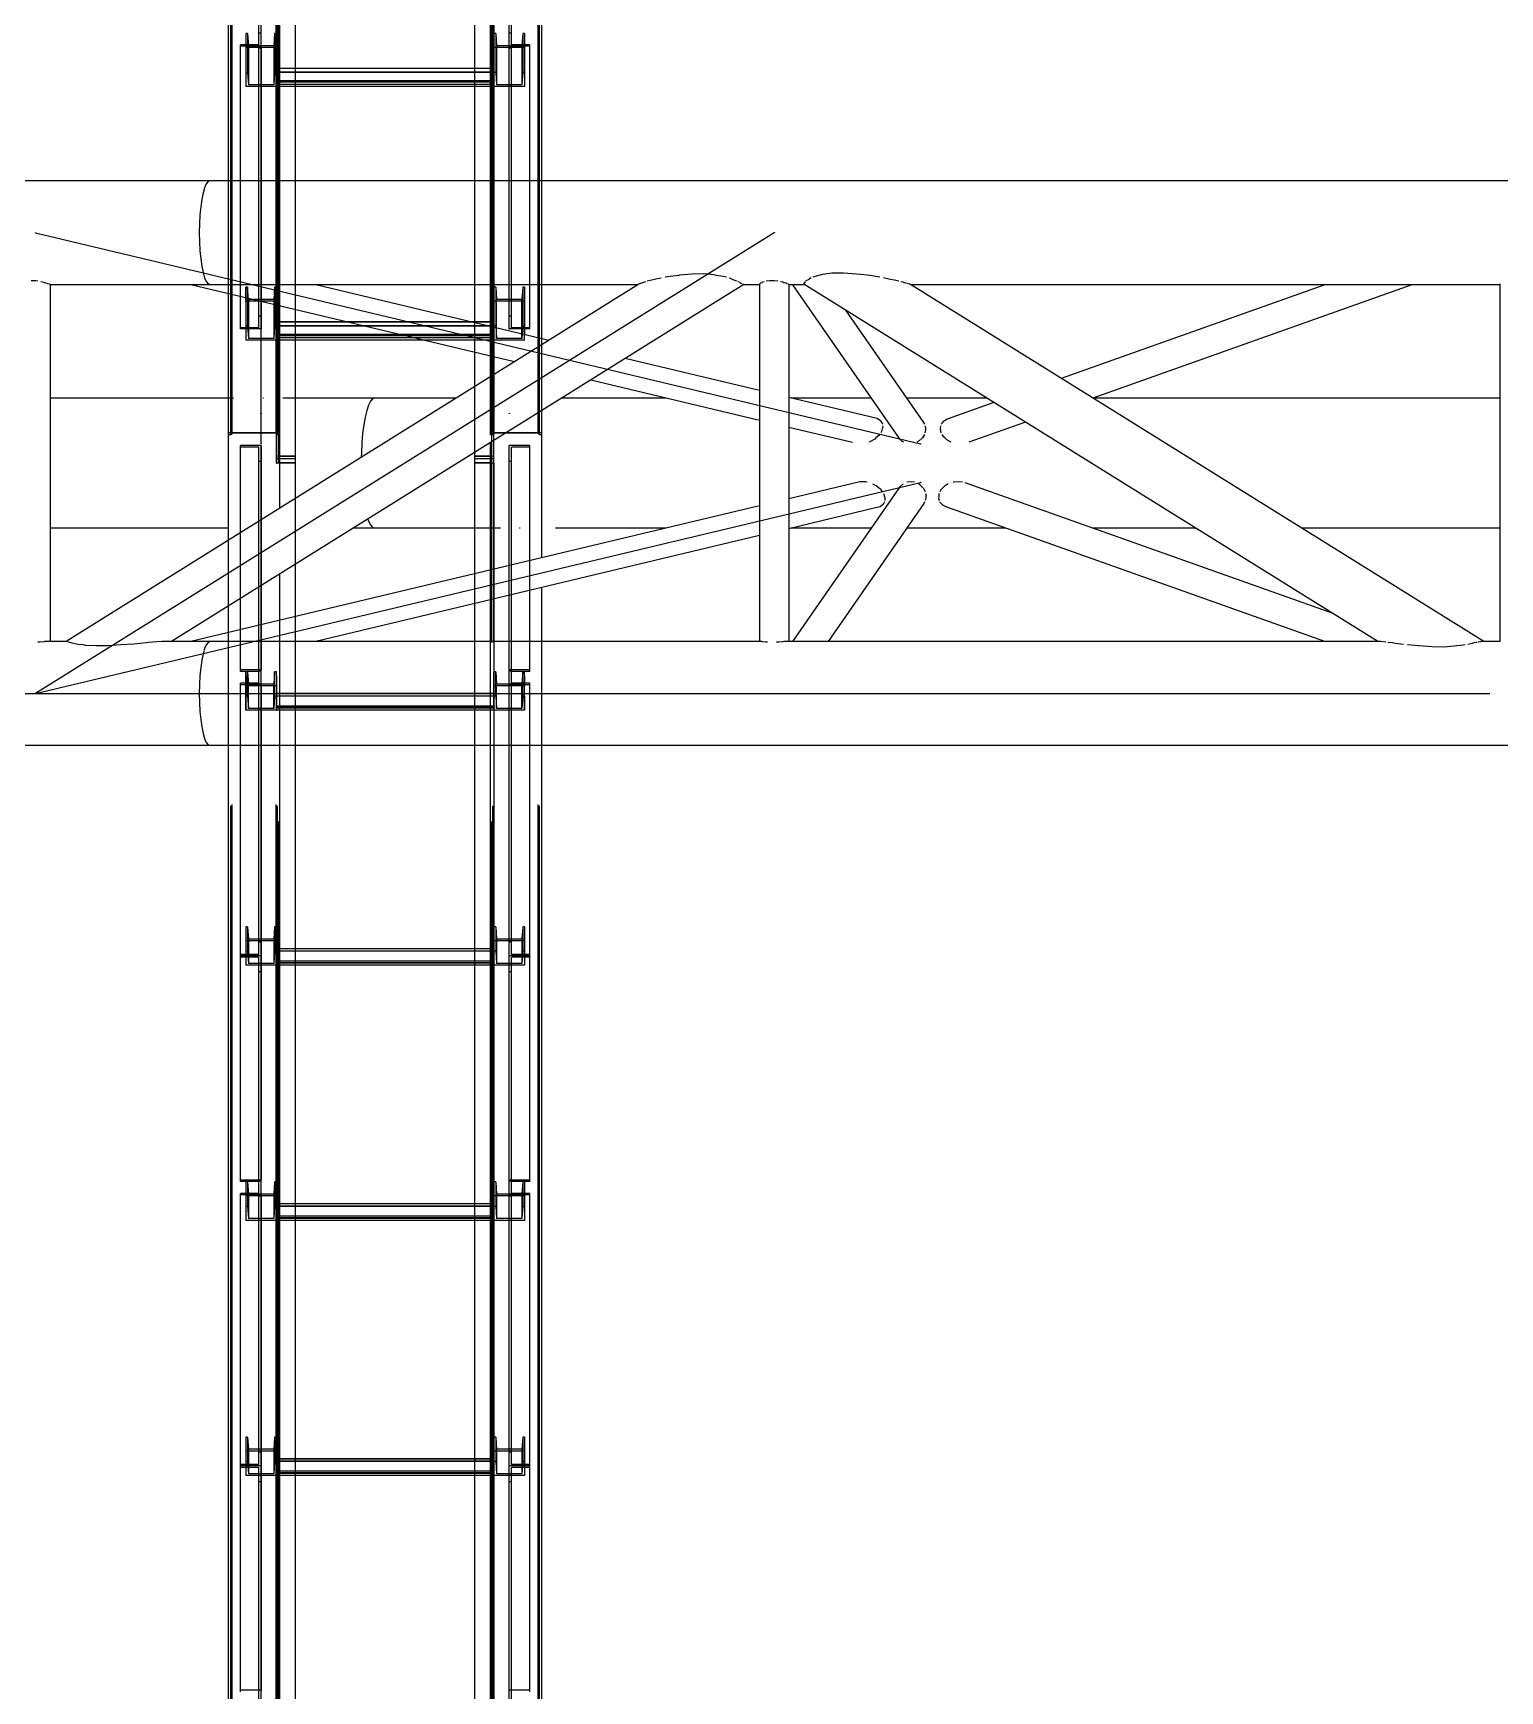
# Model space of a CAD drawing. Header units: millimetres. Extents: x 150209.93 to 150215.05, y 136675.65 to 136679.93.
# Drawn here: x 150210.7161 to 150210.8307, y 136678.683 to 136678.8125 of the extents above; entities that cross this region are included whole.
import ezdxf

# ---------------------------------------------------------------- set-up
doc = ezdxf.new("R2010")
doc.units = ezdxf.units.MM
doc.header["$LTSCALE"] = 0.25
for name, pattern in [('CENTER', [50.8, 31.75, -6.35, 6.35, -6.35]), ('XKITLINE00', [0]), ('XKITLINE02', [4, 2, -2]), ('XKITLINE03', [6, 3, -1, 1, -1])]:
    doc.linetypes.add(name, pattern=pattern)

# ---------------------------------------------------------------- blocks, each defined once
blk = doc.blocks.new('çatıı')
at = {"color": 1, "linetype": 'XKITLINE03'}
for p, q in [((9028.63, 15747.93), (9028.63, 17391.46)), ((9034.61, 15740.27), (9034.61, 17380.27)), ((9119.61, 17380.27), (9119.61, 15740.27)), ((9028.63, 15903.17), (9028.63, 15792.68)), ((9125.61, 15792.68), (9125.61, 15903.17)), ((9034.63, 15902.6), (9034.63, 15887.4)), ((9119.61, 15887.4), (9119.61, 15902.6)), ((9119.61, 15889.03), (9034.63, 15889.03)), ((9034.63, 15803.52), (9034.63, 15788.33)), ((9119.61, 15788.33), (9119.61, 15803.52)), ((9119.61, 15789.96), (9034.63, 15789.96)), ((9028.63, 14102.86), (9028.63, 15759.74)), ((9125.61, 14102.86), (9125.61, 15759.74)), ((9028.63, 15747.15), (9028.63, 15659.53)), ((9125.61, 15659.53), (9125.61, 15747.15)), ((9034.61, 14100.27), (9034.61, 15740.27)), ((9119.61, 15740.27), (9119.61, 14100.27)), ((9028.63, 15653.74), (9028.63, 15547.88)), ((9034.63, 15653.3), (9034.63, 15643.75)), ((9119.61, 15643.75), (9119.61, 15653.3)), ((9125.61, 15547.88), (9125.61, 15653.74)), ((9119.61, 15644.78), (9034.63, 15644.78)), ((9034.63, 15553.67), (9034.63, 15544.12)), ((9119.61, 15544.12), (9119.61, 15553.67)), ((9028.63, 15547.88), (9028.63, 15460.26)), ((9125.61, 15460.26), (9125.61, 15547.88)), ((9119.61, 15545.14), (9034.63, 15545.14)), ((9028.63, 15454.47), (9028.63, 15348.61)), ((9034.63, 15454.03), (9034.63, 15444.48)), ((9119.61, 15444.48), (9119.61, 15454.03)), ((9125.61, 15348.61), (9125.61, 15454.47)), ((9119.61, 15445.51), (9034.63, 15445.51)), ((9034.63, 15354.4), (9034.63, 15344.85)), ((9119.61, 15344.85), (9119.61, 15354.4)), ((9028.63, 15348.61), (9028.63, 15260.98)), ((9119.61, 15345.87), (9034.63, 15345.87)), ((9125.61, 15260.98), (9125.61, 15348.61))]:
    blk.add_line(p, q, dxfattribs=at)
at = {"color": 116, "linetype": 'XKITLINE02', "true_color": 0x136734}
for p, q in [((9034.61, 15740.27), (9034.61, 17382.99)), ((9035.46, 15740.46), (9035.46, 17382.8)), ((9042.11, 15800.21), (9042.11, 17382.99)), ((9112.11, 15744.43), (9112.11, 17382.99)), ((9118.76, 15740.46), (9118.76, 17382.8)), ((9119.61, 15740.27), (9119.61, 17382.99)), ((9016.78, 15751.29), (9016.78, 17377.53)), ((9017.31, 15752.02), (9017.31, 17377.98)), ((9034.55, 15752.02), (9034.54, 17377.98)), ((9035.08, 15751.29), (9035.08, 17377.53)), ((9119.16, 15751.29), (9119.16, 17377.53)), ((9119.69, 15752.02), (9119.69, 17377.98)), ((9136.93, 15752.02), (9136.92, 17377.98)), ((9137.46, 15751.29), (9137.46, 17377.53)), ((9042.11, 15742.87), (9042.11, 17366.5)), ((9035.93, 15801.69), (9035.93, 17362.64)), ((9138.31, 15760.78), (9138.31, 17344.02)), ((9112.11, 15742.87), (9112.11, 17337.68)), ((9118.76, 17328.83), (9118.76, 15740.46)), ((9119.61, 17329.04), (9119.61, 15740.27)), ((9027.83, 15902.41), (9027.83, 15990.18)), ((9028.63, 15902.41), (9028.63, 15990.83)), ((9125.61, 15902.41), (9125.61, 15990.83)), ((9126.41, 15902.41), (9126.41, 15990.18)), ((9027.83, 15903.67), (9020.63, 15903.67)), ((9020.63, 15850.27), (9020.63, 15903.67)), ((9028.63, 15903.17), (9020.63, 15903.17)), ((9023.31, 15908.05), (9022.63, 15908.05)), ((9022.63, 15908.05), (9022.63, 15902.6)), ((9022.63, 15908.05), (9022.63, 15892.85)), ((9023.31, 15908.05), (9023.69, 15903.29)), ((9023.31, 15908.05), (9023.31, 15892.85)), ((9033.57, 15903.29), (9023.69, 15903.29)), ((9023.69, 15903.29), (9023.69, 15888.1)), ((9028.63, 15908.17), (9027.83, 15908.17)), ((9027.83, 15850.27), (9027.83, 15908.17)), ((9028.63, 15850.57), (9028.63, 15908.17)), ((9033.95, 15908.05), (9033.57, 15903.29)), ((9033.57, 15903.29), (9033.57, 15888.1)), ((9034.63, 15908.05), (9033.95, 15908.05)), ((9033.95, 15908.05), (9033.95, 15892.85)), ((9034.63, 15908.05), (9034.63, 15902.6)), ((9034.63, 15908.05), (9034.63, 15892.85)), ((9119.61, 15908.05), (9119.61, 15892.85)), ((9119.61, 15908.05), (9119.61, 15902.6)), ((9120.29, 15908.05), (9119.61, 15908.05)), ((9120.29, 15908.05), (9120.29, 15892.85)), ((9120.29, 15908.05), (9120.67, 15903.29)), ((9120.67, 15903.29), (9120.67, 15888.1)), ((9130.55, 15903.29), (9120.67, 15903.29)), ((9125.61, 15792.68), (9125.61, 15908.17)), ((9126.41, 15908.17), (9125.61, 15908.17)), ((9133.61, 15903.17), (9125.61, 15903.17)), ((9126.41, 15793.18), (9126.41, 15908.17)), ((9133.61, 15903.67), (9126.41, 15903.67)), ((9130.93, 15908.05), (9130.55, 15903.29)), ((9130.55, 15903.29), (9130.55, 15888.1)), ((9130.93, 15908.05), (9130.93, 15892.85)), ((9131.61, 15908.05), (9130.93, 15908.05)), ((9131.61, 15908.05), (9131.61, 15892.85)), ((9131.61, 15908.05), (9131.61, 15902.6)), ((9133.61, 15792.68), (9133.61, 15903.67)), ((9034.63, 15902.6), (9022.63, 15902.6)), ((9022.63, 15902.6), (9022.63, 15887.4)), ((9028.63, 15902.41), (9027.83, 15902.41)), ((9034.63, 15902.6), (9034.63, 15887.4)), ((9119.61, 15902.6), (9119.61, 15887.4)), ((9131.61, 15902.6), (9119.61, 15902.6)), ((9126.41, 15902.41), (9125.61, 15902.41)), ((9131.61, 15902.6), (9131.61, 15887.4)), ((9023.31, 15892.85), (9022.63, 15892.85)), ((9022.63, 15892.85), (9022.63, 15887.4)), ((9023.31, 15892.85), (9023.69, 15888.1)), ((9033.95, 15892.85), (9033.57, 15888.1)), ((9034.63, 15892.85), (9033.95, 15892.85)), ((9034.63, 15887.4), (9034.63, 15894.48)), ((9042.11, 15894.48), (9034.63, 15894.48)), ((9119.61, 15894.39), (9034.63, 15894.39)), ((9119.61, 15892.95), (9034.63, 15892.95)), ((9034.63, 15892.85), (9034.63, 15887.4)), ((9119.61, 15892.85), (9034.63, 15892.85)), ((9119.61, 15894.48), (9112.11, 15894.48)), ((9119.61, 15887.4), (9119.61, 15894.48)), ((9119.61, 15892.85), (9119.61, 15887.4)), ((9120.29, 15892.85), (9119.61, 15892.85)), ((9120.29, 15892.85), (9120.67, 15888.1)), ((9130.93, 15892.85), (9130.55, 15888.1)), ((9131.61, 15892.85), (9130.93, 15892.85)), ((9131.61, 15892.85), (9131.61, 15887.4)), ((9034.63, 15887.4), (9022.63, 15887.4)), ((9033.57, 15888.1), (9023.69, 15888.1)), ((9119.61, 15889.58), (9034.63, 15889.58)), ((9042.11, 15889.03), (9034.63, 15889.03)), ((9119.61, 15888.24), (9034.63, 15888.24)), ((9042.11, 15887.4), (9034.63, 15887.4)), ((9119.61, 15889.03), (9112.11, 15889.03)), ((9119.61, 15887.4), (9112.11, 15887.4)), ((9131.61, 15887.4), (9119.61, 15887.4)), ((9130.55, 15888.1), (9120.67, 15888.1)), ((9015.93, 15806.46), (9015.93, 15850.57)), ((9020.63, 15792.68), (9020.63, 15850.57)), ((9027.83, 15793.18), (9027.83, 15850.57)), ((9028.63, 15792.68), (9028.63, 15850.57)), ((9035.93, 15801.69), (9035.93, 15850.57)), ((9042.11, 15800.21), (9042.11, 15850.57)), ((9112.11, 15809.97), (9112.11, 15850.57)), ((9118.31, 15809.97), (9118.31, 15850.57)), ((9138.31, 15809.97), (9138.31, 15850.57)), ((9023.31, 15808.97), (9022.63, 15808.97)), ((9022.63, 15803.52), (9022.63, 15808.97)), ((9022.63, 15808.97), (9022.63, 15793.78)), ((9023.69, 15804.21), (9023.31, 15808.97)), ((9023.31, 15808.97), (9023.31, 15793.78)), ((9033.95, 15808.97), (9033.57, 15804.21)), ((9034.63, 15808.97), (9033.95, 15808.97)), ((9033.95, 15808.97), (9033.95, 15793.78)), ((9034.63, 15802.73), (9034.63, 15808.97)), ((9034.63, 15808.97), (9034.63, 15793.78)), ((9119.61, 15808.97), (9119.61, 15793.78)), ((9119.61, 15808.97), (9119.61, 15803.52)), ((9120.29, 15808.97), (9119.61, 15808.97)), ((9120.29, 15808.97), (9120.29, 15793.78)), ((9120.29, 15808.97), (9120.67, 15804.21)), ((9130.93, 15808.97), (9130.55, 15804.21)), ((9130.93, 15808.97), (9130.93, 15793.78)), ((9131.61, 15808.97), (9130.93, 15808.97)), ((9131.61, 15808.97), (9131.61, 15793.78)), ((9131.61, 15808.97), (9131.61, 15803.52)), ((9034.63, 15803.52), (9022.63, 15803.52)), ((9022.63, 15803.52), (9022.63, 15788.33)), ((9033.57, 15804.21), (9023.69, 15804.21)), ((9023.69, 15804.21), (9023.69, 15789.02)), ((9033.57, 15804.21), (9033.57, 15789.02)), ((9034.63, 15802.73), (9034.63, 15788.33)), ((9119.61, 15788.33), (9119.61, 15803.52)), ((9131.61, 15803.52), (9119.61, 15803.52)), ((9120.67, 15789.02), (9120.67, 15804.21)), ((9130.55, 15804.21), (9120.67, 15804.21)), ((9130.55, 15789.02), (9130.55, 15804.21)), ((9131.61, 15803.52), (9131.61, 15790.51)), ((9027.83, 15793.18), (9020.63, 15793.18)), ((9028.63, 15792.68), (9020.63, 15792.68)), ((9023.31, 15793.78), (9022.63, 15793.78)), ((9022.63, 15793.78), (9022.63, 15788.33)), ((9023.31, 15793.78), (9023.69, 15789.02)), ((9028.63, 15797.68), (9027.83, 15797.68)), ((9033.95, 15793.78), (9033.57, 15789.02)), ((9034.63, 15793.78), (9033.95, 15793.78)), ((9034.63, 15788.33), (9034.63, 15795.41)), ((9042.11, 15795.41), (9034.63, 15795.41)), ((9119.61, 15795.31), (9034.63, 15795.31)), ((9119.61, 15793.87), (9034.63, 15793.87)), ((9034.63, 15793.78), (9034.63, 15788.33)), ((9119.61, 15793.78), (9034.63, 15793.78)), ((9111.08, 15795.41), (9062.26, 15795.41)), ((9119.61, 15795.41), (9112.11, 15795.41)), ((9112.11, 15783.51), (9112.11, 15795.16)), ((9118.31, 15782.03), (9118.31, 15793.68)), ((9119.61, 15788.33), (9119.61, 15795.41)), ((9119.61, 15793.78), (9119.61, 15788.33)), ((9120.29, 15793.78), (9119.61, 15793.78)), ((9120.29, 15793.78), (9120.67, 15789.02)), ((9126.41, 15797.68), (9125.61, 15797.68)), ((9133.61, 15792.68), (9125.61, 15792.68)), ((9133.61, 15793.18), (9126.41, 15793.18)), ((9130.93, 15793.78), (9130.55, 15789.02)), ((9131.61, 15793.78), (9130.93, 15793.78)), ((9131.61, 15788.33), (9131.61, 15793.78)), ((9034.63, 15788.33), (9022.63, 15788.33)), ((9033.57, 15789.02), (9023.69, 15789.02)), ((9119.61, 15790.51), (9034.63, 15790.51)), ((9042.11, 15789.96), (9034.63, 15789.96)), ((9119.61, 15789.17), (9034.63, 15789.17)), ((9042.11, 15788.33), (9034.63, 15788.33)), ((9119.61, 15789.96), (9085.1, 15789.96)), ((9119.61, 15788.33), (9091.92, 15788.33)), ((9131.61, 15788.33), (9119.61, 15788.33)), ((9130.55, 15789.02), (9120.67, 15789.02)), ((9138.31, 15760.78), (9138.31, 15788.91)), ((9118.31, 15751.29), (9118.31, 15774.03)), ((9112.11, 15744.43), (9112.11, 15770.16)), ((9015.93, 15751.29), (9015.93, 15752.12)), ((9016.78, 15751.29), (9015.93, 15751.29)), ((9016.78, 15751.29), (9015.93, 15751.29)), ((9017.31, 15752.02), (9016.78, 15751.29)), ((9017.31, 15752.02), (9016.78, 15751.29)), ((9016.78, 14106.58), (9016.78, 15751.29)), ((9034.55, 15752.02), (9017.31, 15752.02)), ((9017.31, 14107.01), (9017.31, 15752.02)), ((9034.54, 15752.02), (9017.31, 15752.02)), ((9034.55, 14107.01), (9034.54, 15752.02)), ((9034.54, 15752.02), (9035.08, 15751.29)), ((9034.55, 15752.02), (9035.08, 15751.29)), ((9035.93, 15751.29), (9035.08, 15751.29)), ((9035.08, 14106.58), (9035.08, 15751.29)), ((9035.93, 15751.29), (9035.08, 15751.29)), ((9035.93, 15751.29), (9035.93, 15752.12)), ((9124.42, 15752.12), (9118.31, 15752.12)), ((9118.31, 14106.58), (9118.31, 15752.12)), ((9124.42, 15752.12), (9118.31, 15752.12)), ((9119.16, 15751.29), (9118.31, 15751.29)), ((9119.16, 15751.29), (9118.31, 15751.29)), ((9119.69, 15752.02), (9119.16, 15751.29)), ((9119.69, 15752.02), (9119.16, 15751.29)), ((9119.16, 14106.58), (9119.16, 15751.29)), ((9136.93, 15752.02), (9119.69, 15752.02)), ((9119.69, 14107.01), (9119.69, 15752.02)), ((9136.92, 15752.02), (9119.69, 15752.02)), ((9136.93, 14107.01), (9136.92, 15752.02)), ((9136.92, 15752.02), (9137.46, 15751.29)), ((9136.93, 15752.02), (9137.46, 15751.29)), ((9138.31, 15751.29), (9137.46, 15751.29)), ((9137.46, 14106.58), (9137.46, 15751.29)), ((9138.31, 15751.29), (9137.46, 15751.29)), ((9138.31, 15751.29), (9138.31, 15752.12)), ((9020.63, 15689.11), (9020.63, 15747.15)), ((9028.63, 15747.15), (9020.63, 15747.15)), ((9027.83, 15746.53), (9020.63, 15746.53)), ((9027.83, 15693.6), (9027.83, 15746.53)), ((9028.63, 15740.88), (9027.83, 15740.88)), ((9028.63, 15653.26), (9028.63, 15747.15)), ((9035.93, 15742.99), (9034.61, 15742.99)), ((9034.61, 14100.27), (9034.61, 15741.98)), ((9035.93, 15741.98), (9034.61, 15741.98)), ((9035.93, 15742.81), (9035.46, 15742.8)), ((9042.11, 15741.91), (9035.46, 15741.86)), ((9035.46, 14100.39), (9035.46, 15741.86)), ((9042.11, 15740.27), (9042.11, 15741.98)), ((9042.11, 14101.91), (9042.11, 15741.91)), ((9112.11, 15742.87), (9112.11, 15742.99)), ((9112.11, 15740.27), (9112.11, 15741.98)), ((9112.11, 15741.98), (9112.11, 15741.91)), ((9118.76, 15741.86), (9112.11, 15741.91)), ((9119.61, 15742.99), (9118.31, 15742.99)), ((9118.76, 15742.8), (9118.31, 15742.81)), ((9119.61, 15741.98), (9118.31, 15741.98)), ((9118.76, 15670.27), (9118.76, 15741.86)), ((9119.61, 15670.27), (9119.61, 15741.98)), ((9125.61, 15653.26), (9125.61, 15747.15)), ((9133.61, 15747.15), (9125.61, 15747.15)), ((9126.41, 15740.88), (9125.61, 15740.88)), ((9126.41, 15653.26), (9126.41, 15746.53)), ((9133.61, 15746.53), (9126.41, 15746.53)), ((9133.61, 15658.9), (9133.61, 15747.15)), ((9042.11, 15740.27), (9034.61, 15740.27)), ((9042.11, 15740.27), (9034.61, 15740.27)), ((9042.11, 15740.39), (9035.46, 15740.46)), ((9042.11, 15740.35), (9035.46, 15740.39)), ((9118.76, 15740.46), (9112.11, 15740.39)), ((9118.76, 15740.39), (9112.11, 15740.35)), ((9112.11, 15740.35), (9112.11, 15740.27)), ((9119.61, 15740.27), (9112.11, 15740.27)), ((9119.61, 15740.27), (9112.11, 15740.27)), ((9035.93, 14162.09), (9035.93, 15722.64)), ((9042.11, 15700.77), (9042.11, 15726.5)), ((9015.93, 15684.44), (9015.93, 15710.17)), ((9138.31, 14120.78), (9138.31, 15703.28)), ((9112.11, 14101.98), (9112.11, 15697.03)), ((9112.11, 15685.4), (9112.11, 15697.03)), ((9118.31, 15686.88), (9118.31, 15698.51)), ((9020.63, 15658.9), (9020.63, 15689.11)), ((9027.83, 15653.26), (9027.83, 15693.6)), ((9028.63, 15694.1), (9028.63, 15659.53)), ((9035.93, 15629.97), (9035.93, 15678.85)), ((9042.11, 15629.97), (9042.11, 15680.33)), ((9015.93, 15629.97), (9015.93, 15674.08)), ((9112.11, 15629.97), (9112.11, 15670.57)), ((9118.31, 15629.97), (9118.31, 15670.57)), ((9118.76, 14100.39), (9118.76, 15670.57)), ((9119.61, 14100.27), (9119.61, 15670.57)), ((9138.31, 15629.97), (9138.31, 15670.57)), ((9028.63, 15659.53), (9020.63, 15659.53)), ((9027.83, 15658.9), (9020.63, 15658.9)), ((9023.31, 15658.78), (9022.63, 15658.78)), ((9022.63, 15653.3), (9022.63, 15658.78)), ((9022.63, 15657.22), (9022.63, 15649.23)), ((9023.31, 15658.78), (9023.69, 15654)), ((9023.31, 15649.23), (9023.31, 15658.78)), ((9028.63, 15659.05), (9027.83, 15659.05)), ((9027.83, 15548.41), (9027.83, 15659.05)), ((9028.63, 15547.88), (9028.63, 15659.05)), ((9033.95, 15658.78), (9033.57, 15654)), ((9034.63, 15658.78), (9033.95, 15658.78)), ((9033.95, 15649.23), (9033.95, 15658.78)), ((9034.63, 15653.3), (9034.63, 15658.78)), ((9034.63, 15657.22), (9034.63, 15649.23)), ((9119.61, 15649.23), (9119.61, 15658.78)), ((9120.29, 15658.78), (9119.61, 15658.78)), ((9119.61, 15657.22), (9119.61, 15653.3)), ((9120.29, 15649.23), (9120.29, 15658.78)), ((9120.29, 15658.78), (9120.67, 15654)), ((9133.61, 15659.53), (9125.61, 15659.53)), ((9125.61, 15547.88), (9125.61, 15659.05)), ((9126.41, 15659.05), (9125.61, 15659.05)), ((9126.41, 15548.41), (9126.41, 15659.05)), ((9133.61, 15658.9), (9126.41, 15658.9)), ((9130.93, 15658.78), (9130.55, 15654)), ((9130.93, 15649.23), (9130.93, 15658.78)), ((9131.61, 15658.78), (9130.93, 15658.78)), ((9131.61, 15649.23), (9131.61, 15658.78)), ((9131.61, 15657.22), (9131.61, 15653.3)), ((9027.83, 15654.27), (9020.63, 15654.27)), ((9020.63, 15547.88), (9020.63, 15654.27)), ((9028.63, 15653.74), (9020.63, 15653.74)), ((9034.63, 15653.3), (9022.63, 15653.3)), ((9022.63, 15643.75), (9022.63, 15653.3)), ((9033.57, 15654), (9023.69, 15654)), ((9023.69, 15644.45), (9023.69, 15654)), ((9028.63, 15653.26), (9027.83, 15653.26)), ((9028.63, 15650.27), (9028.63, 15547.88)), ((9033.57, 15644.45), (9033.57, 15654)), ((9034.63, 15643.75), (9034.63, 15653.3)), ((9034.63, 15643.75), (9034.63, 15650.26)), ((9119.61, 15650.26), (9034.63, 15650.26)), ((9119.61, 15650.2), (9034.63, 15650.2)), ((9119.61, 15643.75), (9119.61, 15653.3)), ((9131.61, 15653.3), (9119.61, 15653.3)), ((9119.61, 15643.75), (9119.61, 15650.26)), ((9120.67, 15644.45), (9120.67, 15654)), ((9130.55, 15654), (9120.67, 15654)), ((9133.61, 15653.74), (9125.61, 15653.74)), ((9126.41, 15653.26), (9125.61, 15653.26)), ((9133.61, 15654.27), (9126.41, 15654.27)), ((9130.55, 15644.45), (9130.55, 15654)), ((9131.61, 15643.75), (9131.61, 15653.3)), ((9133.61, 15547.88), (9133.61, 15654.27)), ((9023.31, 15649.23), (9022.63, 15649.23)), ((9022.63, 15649.23), (9022.63, 15643.75)), ((9034.63, 15643.75), (9022.63, 15643.75)), ((9023.31, 15649.23), (9023.69, 15644.45)), ((9033.57, 15644.45), (9023.69, 15644.45)), ((9033.95, 15649.23), (9033.57, 15644.45)), ((9034.63, 15649.23), (9033.95, 15649.23)), ((9119.61, 15649.29), (9034.63, 15649.29)), ((9034.63, 15649.23), (9034.63, 15643.75)), ((9119.61, 15649.23), (9034.63, 15649.23)), ((9119.61, 15645.38), (9034.63, 15645.38)), ((9119.61, 15644.78), (9034.63, 15644.78)), ((9119.61, 15644.54), (9034.63, 15644.54)), ((9119.61, 15643.75), (9034.63, 15643.75)), ((9119.61, 15649.23), (9119.61, 15643.75)), ((9120.29, 15649.23), (9119.61, 15649.23)), ((9131.61, 15643.75), (9119.61, 15643.75)), ((9120.29, 15649.23), (9120.67, 15644.45)), ((9130.55, 15644.45), (9120.67, 15644.45)), ((9130.93, 15649.23), (9130.55, 15644.45)), ((9131.61, 15649.23), (9130.93, 15649.23)), ((9131.61, 15649.23), (9131.61, 15643.75)), ((9023.31, 15559.15), (9022.63, 15559.15)), ((9022.63, 15559.15), (9022.63, 15553.67)), ((9022.63, 15559.15), (9022.63, 15549.6)), ((9034.63, 15553.67), (9022.63, 15553.67)), ((9022.63, 15553.67), (9022.63, 15544.12)), ((9023.31, 15559.15), (9023.69, 15554.36)), ((9023.31, 15559.15), (9023.31, 15549.6)), ((9033.57, 15554.36), (9023.69, 15554.36)), ((9023.69, 15554.36), (9023.69, 15544.82)), ((9028.63, 15553.2), (9027.83, 15553.2)), ((9033.95, 15559.15), (9033.57, 15554.36)), ((9033.57, 15554.36), (9033.57, 15544.82)), ((9034.63, 15559.15), (9033.95, 15559.15)), ((9033.95, 15559.15), (9033.95, 15549.6)), ((9034.63, 15559.15), (9034.63, 15553.67)), ((9034.63, 15559.15), (9034.63, 15549.6)), ((9034.63, 15553.67), (9034.63, 15544.12)), ((9119.61, 15559.15), (9119.61, 15549.6)), ((9119.61, 15559.15), (9119.61, 15553.67)), ((9120.29, 15559.15), (9119.61, 15559.15)), ((9119.61, 15553.67), (9119.61, 15544.12)), ((9131.61, 15553.67), (9119.61, 15553.67)), ((9120.29, 15559.15), (9120.29, 15549.6)), ((9120.29, 15559.15), (9120.67, 15554.36)), ((9120.67, 15554.36), (9120.67, 15544.82)), ((9130.55, 15554.36), (9120.67, 15554.36)), ((9126.41, 15553.2), (9125.61, 15553.2)), ((9130.93, 15559.15), (9130.55, 15554.36)), ((9130.55, 15554.36), (9130.55, 15544.82)), ((9130.93, 15559.15), (9130.93, 15549.6)), ((9131.61, 15559.15), (9130.93, 15559.15)), ((9131.61, 15559.15), (9131.61, 15549.6)), ((9131.61, 15559.15), (9131.61, 15553.67)), ((9131.61, 15553.67), (9131.61, 15544.12)), ((9027.83, 15548.41), (9020.63, 15548.41)), ((9020.63, 15459.63), (9020.63, 15547.88)), ((9028.63, 15547.88), (9020.63, 15547.88)), ((9028.63, 15547.88), (9020.63, 15547.88)), ((9027.83, 15547.25), (9020.63, 15547.25)), ((9023.31, 15549.6), (9022.63, 15549.6)), ((9022.63, 15549.6), (9022.63, 15544.12)), ((9023.31, 15549.6), (9023.69, 15544.82)), ((9027.83, 15453.99), (9027.83, 15547.25)), ((9028.63, 15453.99), (9028.63, 15547.88)), ((9033.95, 15549.6), (9033.57, 15544.82)), ((9034.63, 15549.6), (9033.95, 15549.6)), ((9034.63, 15544.12), (9034.63, 15550.62)), ((9042.11, 15550.62), (9034.63, 15550.62)), ((9119.61, 15550.56), (9034.63, 15550.56)), ((9119.61, 15549.66), (9034.63, 15549.66)), ((9034.63, 15549.6), (9034.63, 15544.12)), ((9119.61, 15549.6), (9034.63, 15549.6)), ((9119.61, 15550.62), (9112.11, 15550.62)), ((9119.61, 15544.12), (9119.61, 15550.62)), ((9119.61, 15549.6), (9119.61, 15544.12)), ((9120.29, 15549.6), (9119.61, 15549.6)), ((9120.29, 15549.6), (9120.67, 15544.82)), ((9125.61, 15453.99), (9125.61, 15547.88)), ((9133.61, 15547.88), (9125.61, 15547.88)), ((9133.61, 15547.88), (9125.61, 15547.88)), ((9133.61, 15548.41), (9126.41, 15548.41)), ((9126.41, 15453.99), (9126.41, 15547.25)), ((9133.61, 15547.25), (9126.41, 15547.25)), ((9130.93, 15549.6), (9130.55, 15544.82)), ((9131.61, 15549.6), (9130.93, 15549.6)), ((9131.61, 15549.6), (9131.61, 15544.12)), ((9133.61, 15459.63), (9133.61, 15547.88)), ((9034.63, 15544.12), (9022.63, 15544.12)), ((9033.57, 15544.82), (9023.69, 15544.82)), ((9028.63, 15541.61), (9027.83, 15541.61)), ((9119.61, 15545.75), (9034.63, 15545.75)), ((9042.11, 15545.14), (9034.63, 15545.14)), ((9119.61, 15544.91), (9034.63, 15544.91)), ((9042.11, 15544.12), (9034.63, 15544.12)), ((9119.61, 15545.14), (9112.11, 15545.14)), ((9119.61, 15544.12), (9112.11, 15544.12)), ((9131.61, 15544.12), (9119.61, 15544.12)), ((9130.55, 15544.82), (9120.67, 15544.82)), ((9126.41, 15541.61), (9125.61, 15541.61)), ((9028.63, 15460.26), (9020.63, 15460.26)), ((9027.83, 15459.63), (9020.63, 15459.63)), ((9023.31, 15459.51), (9022.63, 15459.51)), ((9022.63, 15459.51), (9022.63, 15454.03)), ((9022.63, 15459.51), (9022.63, 15449.96)), ((9023.31, 15459.51), (9023.69, 15454.73)), ((9023.31, 15459.51), (9023.31, 15449.96)), ((9028.63, 15459.78), (9027.83, 15459.78)), ((9027.83, 15349.14), (9027.83, 15459.78)), ((9028.63, 15348.61), (9028.63, 15459.78)), ((9033.95, 15459.51), (9033.57, 15454.73)), ((9034.63, 15459.51), (9033.95, 15459.51)), ((9033.95, 15459.51), (9033.95, 15449.96)), ((9034.63, 15459.51), (9034.63, 15454.03)), ((9034.63, 15459.51), (9034.63, 15449.96)), ((9119.61, 15459.51), (9119.61, 15449.96)), ((9119.61, 15459.51), (9119.61, 15454.03)), ((9120.29, 15459.51), (9119.61, 15459.51)), ((9120.29, 15459.51), (9120.29, 15449.96)), ((9120.29, 15459.51), (9120.67, 15454.73)), ((9133.61, 15460.26), (9125.61, 15460.26)), ((9125.61, 15348.61), (9125.61, 15459.78)), ((9126.41, 15459.78), (9125.61, 15459.78)), ((9126.41, 15349.14), (9126.41, 15459.78)), ((9133.61, 15459.63), (9126.41, 15459.63)), ((9130.93, 15459.51), (9130.55, 15454.73)), ((9130.93, 15459.51), (9130.93, 15449.96)), ((9131.61, 15459.51), (9130.93, 15459.51)), ((9131.61, 15459.51), (9131.61, 15449.96)), ((9131.61, 15459.51), (9131.61, 15454.03)), ((9027.83, 15455), (9020.63, 15455)), ((9020.63, 15348.61), (9020.63, 15455)), ((9028.63, 15454.47), (9020.63, 15454.47)), ((9034.63, 15454.03), (9022.63, 15454.03)), ((9022.63, 15454.03), (9022.63, 15444.48)), ((9023.31, 15449.96), (9022.63, 15449.96)), ((9022.63, 15449.96), (9022.63, 15444.48)), ((9023.31, 15449.96), (9023.69, 15445.18)), ((9033.57, 15454.73), (9023.69, 15454.73)), ((9023.69, 15454.73), (9023.69, 15445.18)), ((9028.63, 15453.99), (9027.83, 15453.99)), ((9033.57, 15454.73), (9033.57, 15445.18)), ((9033.95, 15449.96), (9033.57, 15445.18)), ((9034.63, 15449.96), (9033.95, 15449.96)), ((9034.63, 15454.03), (9034.63, 15444.48)), ((9034.63, 15444.48), (9034.63, 15450.99)), ((9042.11, 15450.99), (9034.63, 15450.99)), ((9119.61, 15450.93), (9034.63, 15450.93)), ((9119.61, 15450.02), (9034.63, 15450.02)), ((9034.63, 15449.96), (9034.63, 15444.48)), ((9119.61, 15449.96), (9034.63, 15449.96)), ((9119.61, 15450.99), (9112.11, 15450.99)), ((9119.61, 15454.03), (9119.61, 15444.48)), ((9131.61, 15454.03), (9119.61, 15454.03)), ((9119.61, 15444.48), (9119.61, 15450.99)), ((9119.61, 15449.96), (9119.61, 15444.48)), ((9120.29, 15449.96), (9119.61, 15449.96)), ((9120.29, 15449.96), (9120.67, 15445.18)), ((9120.67, 15454.73), (9120.67, 15445.18)), ((9130.55, 15454.73), (9120.67, 15454.73)), ((9133.61, 15454.47), (9125.61, 15454.47)), ((9126.41, 15453.99), (9125.61, 15453.99)), ((9133.61, 15455), (9126.41, 15455)), ((9130.55, 15454.73), (9130.55, 15445.18)), ((9130.93, 15449.96), (9130.55, 15445.18)), ((9131.61, 15449.96), (9130.93, 15449.96)), ((9131.61, 15454.03), (9131.61, 15444.48)), ((9131.61, 15449.96), (9131.61, 15444.48)), ((9133.61, 15348.61), (9133.61, 15455)), ((9034.63, 15444.48), (9022.63, 15444.48)), ((9033.57, 15445.18), (9023.69, 15445.18)), ((9119.61, 15446.11), (9034.63, 15446.11)), ((9042.11, 15445.51), (9034.63, 15445.51)), ((9119.61, 15445.27), (9034.63, 15445.27)), ((9042.11, 15444.48), (9034.63, 15444.48)), ((9119.61, 15445.51), (9112.11, 15445.51)), ((9119.61, 15444.48), (9112.11, 15444.48)), ((9131.61, 15444.48), (9119.61, 15444.48)), ((9130.55, 15445.18), (9120.67, 15445.18)), ((9023.31, 15359.88), (9022.63, 15359.88)), ((9022.63, 15359.88), (9022.63, 15354.4)), ((9022.63, 15359.88), (9022.63, 15350.33)), ((9023.31, 15359.88), (9023.69, 15355.09)), ((9023.31, 15359.88), (9023.31, 15350.33)), ((9033.95, 15359.88), (9033.57, 15355.09)), ((9034.63, 15359.88), (9033.95, 15359.88)), ((9033.95, 15359.88), (9033.95, 15350.33)), ((9034.63, 15359.88), (9034.63, 15354.4)), ((9034.63, 15359.88), (9034.63, 15350.33)), ((9119.61, 15359.88), (9119.61, 15350.33)), ((9119.61, 15359.88), (9119.61, 15354.4)), ((9120.29, 15359.88), (9119.61, 15359.88)), ((9120.29, 15359.88), (9120.29, 15350.33)), ((9120.29, 15359.88), (9120.67, 15355.09)), ((9130.93, 15359.88), (9130.55, 15355.09)), ((9130.93, 15359.88), (9130.93, 15350.33)), ((9131.61, 15359.88), (9130.93, 15359.88)), ((9131.61, 15359.88), (9131.61, 15350.33)), ((9131.61, 15359.88), (9131.61, 15354.4)), ((9034.63, 15354.4), (9022.63, 15354.4)), ((9022.63, 15354.4), (9022.63, 15344.85)), ((9033.57, 15355.09), (9023.69, 15355.09)), ((9023.69, 15355.09), (9023.69, 15345.54)), ((9028.63, 15353.92), (9027.83, 15353.92)), ((9033.57, 15355.09), (9033.57, 15345.54)), ((9034.63, 15354.4), (9034.63, 15344.85)), ((9119.61, 15354.4), (9119.61, 15344.85)), ((9131.61, 15354.4), (9119.61, 15354.4)), ((9120.67, 15355.09), (9120.67, 15345.54)), ((9130.55, 15355.09), (9120.67, 15355.09)), ((9126.41, 15353.92), (9125.61, 15353.92)), ((9130.55, 15355.09), (9130.55, 15345.54)), ((9131.61, 15354.4), (9131.61, 15344.85)), ((9027.83, 15349.14), (9020.63, 15349.14)), ((9028.63, 15348.61), (9020.63, 15348.61)), ((9020.63, 15260.36), (9020.63, 15348.61)), ((9028.63, 15348.61), (9020.63, 15348.61)), ((9027.83, 15347.98), (9020.63, 15347.98)), ((9023.31, 15350.33), (9022.63, 15350.33)), ((9022.63, 15350.33), (9022.63, 15344.85)), ((9023.31, 15350.33), (9023.69, 15345.54)), ((9027.83, 15254.71), (9027.83, 15347.98)), ((9028.63, 15254.71), (9028.63, 15348.61)), ((9033.95, 15350.33), (9033.57, 15345.54)), ((9034.63, 15350.33), (9033.95, 15350.33)), ((9034.63, 15344.85), (9034.63, 15351.35)), ((9042.11, 15351.35), (9034.63, 15351.35)), ((9119.61, 15351.29), (9034.63, 15351.29)), ((9119.61, 15350.38), (9034.63, 15350.38)), ((9034.63, 15350.33), (9034.63, 15344.85)), ((9119.61, 15350.33), (9034.63, 15350.33)), ((9119.61, 15346.48), (9034.63, 15346.48)), ((9042.11, 15345.87), (9034.63, 15345.87)), ((9119.61, 15351.35), (9112.11, 15351.35)), ((9119.61, 15345.87), (9112.11, 15345.87)), ((9119.61, 15344.85), (9119.61, 15351.35)), ((9119.61, 15350.33), (9119.61, 15344.85)), ((9120.29, 15350.33), (9119.61, 15350.33)), ((9120.29, 15350.33), (9120.67, 15345.54)), ((9133.61, 15348.61), (9125.61, 15348.61)), ((9125.61, 15254.71), (9125.61, 15348.61)), ((9133.61, 15348.61), (9125.61, 15348.61)), ((9133.61, 15349.14), (9126.41, 15349.14)), ((9126.41, 15254.71), (9126.41, 15347.98)), ((9133.61, 15347.98), (9126.41, 15347.98)), ((9130.93, 15350.33), (9130.55, 15345.54)), ((9131.61, 15350.33), (9130.93, 15350.33)), ((9131.61, 15350.33), (9131.61, 15344.85)), ((9133.61, 15260.36), (9133.61, 15348.61)), ((9034.63, 15344.85), (9022.63, 15344.85)), ((9033.57, 15345.54), (9023.69, 15345.54)), ((9028.63, 15342.34), (9027.83, 15342.34)), ((9119.61, 15345.63), (9034.63, 15345.63)), ((9042.11, 15344.85), (9034.63, 15344.85)), ((9119.61, 15344.85), (9112.11, 15344.85)), ((9131.61, 15344.85), (9119.61, 15344.85)), ((9130.55, 15345.54), (9120.67, 15345.54)), ((9126.41, 15342.34), (9125.61, 15342.34)), ((9028.63, 15260.98), (9020.63, 15260.98)), ((9133.61, 15260.98), (9125.61, 15260.98))]:
    blk.add_line(p, q, dxfattribs=at)
at = {"color": 7, "linetype": 'XKITLINE00'}
for p, q in [((9138.31, 15850.57), (9138.31, 16465.53)), ((9118.31, 15850.57), (9118.31, 16448.64)), ((9112.11, 15850.57), (9112.11, 16443.41)), ((9042.11, 15850.57), (9042.11, 16384.32)), ((9035.93, 15850.57), (9035.93, 16379.1)), ((9015.93, 15850.57), (9015.93, 16362.21)), ((9112.11, 15894.48), (9042.11, 15894.48)), ((9112.11, 15889.03), (9042.11, 15889.03)), ((9112.11, 15887.4), (9042.11, 15887.4)), ((9015.93, 15752.12), (9015.93, 15806.46)), ((9112.11, 15795.16), (9112.11, 15809.97)), ((9118.31, 15793.68), (9118.31, 15809.97)), ((9138.31, 15788.91), (9138.31, 15809.97)), ((9035.93, 15752.12), (9035.93, 15801.69)), ((9042.11, 15741.98), (9042.11, 15800.21)), ((9062.26, 15795.41), (9042.11, 15795.41)), ((9112.11, 15795.41), (9111.08, 15795.41)), ((9085.1, 15789.96), (9042.11, 15789.96)), ((9091.92, 15788.33), (9042.11, 15788.33)), ((9112.11, 15770.16), (9112.11, 15783.51)), ((9118.31, 15774.03), (9118.31, 15782.03)), ((9138.31, 15752.12), (9138.31, 15760.78)), ((9035.93, 15752.12), (9015.93, 15752.12)), ((9015.93, 15710.17), (9015.93, 15752.12)), ((9035.93, 15752.12), (9015.93, 15752.12)), ((9035.93, 15722.64), (9035.93, 15752.12)), ((9118.31, 15698.51), (9118.31, 15748.3)), ((9138.31, 15752.12), (9124.42, 15752.12)), ((9138.31, 15752.12), (9124.42, 15752.12)), ((9138.31, 15703.28), (9138.31, 15752.12)), ((9042.11, 15742.99), (9035.93, 15742.99)), ((9042.11, 15742.87), (9035.93, 15742.81)), ((9042.11, 15741.98), (9035.93, 15741.98)), ((9042.11, 15726.5), (9042.11, 15741.98)), ((9112.11, 15742.87), (9112.11, 15744.43)), ((9118.31, 15742.99), (9112.11, 15742.99)), ((9118.31, 15742.81), (9112.11, 15742.87)), ((9112.11, 15741.98), (9112.11, 15742.87)), ((9118.31, 15741.98), (9112.11, 15741.98)), ((9112.11, 15697.03), (9112.11, 15741.98)), ((9035.93, 15678.85), (9035.93, 15696.92)), ((9042.11, 15680.33), (9042.11, 15700.77)), ((9138.31, 15670.57), (9138.31, 15691.65)), ((9015.93, 15674.08), (9015.93, 15684.44)), ((9112.11, 15670.57), (9112.11, 15685.4)), ((9118.31, 15670.57), (9118.31, 15686.88)), ((9015.93, 14210.57), (9015.93, 15629.97)), ((9035.93, 14210.57), (9035.93, 15629.97)), ((9042.11, 14210.57), (9042.11, 15629.97)), ((9112.11, 14210.57), (9112.11, 15629.97)), ((9118.31, 14210.57), (9118.31, 15629.97)), ((9138.31, 14210.57), (9138.31, 15629.97)), ((9112.11, 15550.62), (9042.11, 15550.62)), ((9112.11, 15545.14), (9042.11, 15545.14)), ((9112.11, 15544.12), (9042.11, 15544.12)), ((9112.11, 15450.99), (9042.11, 15450.99)), ((9112.11, 15445.51), (9042.11, 15445.51)), ((9112.11, 15444.48), (9042.11, 15444.48)), ((9112.11, 15351.35), (9042.11, 15351.35)), ((9112.11, 15345.87), (9042.11, 15345.87)), ((9112.11, 15344.85), (9042.11, 15344.85))]:
    blk.add_line(p, q, dxfattribs=at)
at = {"color": 8, "linetype": 'XKITLINE00'}
for p, q in [((9008.64, 15850.57), (8406.96, 15850.57)), ((9005.98, 15845.83), (9005.47, 15843.32)), ((9006.57, 15847.86), (9005.98, 15845.83)), ((9007.23, 15849.35), (9006.57, 15847.86)), ((9007.23, 15849.35), (9006.57, 15847.86)), ((9007.92, 15850.27), (9007.23, 15849.35)), ((9007.92, 15850.27), (9007.23, 15849.35)), ((9008.64, 15850.57), (9007.92, 15850.27)), ((9008.64, 15850.57), (9007.92, 15850.27)), ((10054.09, 15850.57), (9008.64, 15850.57)), ((9005.06, 15840.42), (9004.75, 15837.22)), ((9005.47, 15843.32), (9005.06, 15840.42)), ((9004.56, 15833.8), (9004.5, 15830.27)), ((9004.75, 15837.22), (9004.56, 15833.8)), ((9004.5, 15830.27), (9004.56, 15826.75)), ((9004.56, 15826.75), (9004.75, 15823.33)), ((9004.75, 15823.33), (9005.06, 15820.12)), ((9005.06, 15820.12), (9005.47, 15817.23)), ((9005.47, 15817.23), (9005.98, 15814.72)), ((9005.98, 15814.72), (9006.57, 15812.69)), ((9006.57, 15812.69), (9007.23, 15811.2)), ((9006.57, 15812.69), (9007.23, 15811.2)), ((9182.85, 15812.14), (9181.81, 15811.85)), ((9184.99, 15812.56), (9182.85, 15812.14)), ((9187.26, 15813.02), (9186.56, 15812.88)), ((9191.82, 15813.63), (9187.26, 15813.02)), ((9191.99, 15813.65), (9191.82, 15813.63)), ((9197.01, 15814.14), (9191.99, 15813.65)), ((9201.65, 15814.21), (9197.01, 15814.14)), ((9205.7, 15813.84), (9201.65, 15814.21)), ((9206.59, 15813.63), (9205.7, 15813.84)), ((9209.2, 15813.23), (9206.59, 15813.63)), ((9210.41, 15812.88), (9209.2, 15813.23)), ((9212.01, 15812.42), (9211.5, 15812.56)), ((9213.05, 15811.85), (9212.01, 15812.42)), ((9242.64, 15812.05), (9241.43, 15811.48)), ((9242.86, 15812.32), (9242.64, 15812.05)), ((9243.52, 15812.61), (9242.86, 15812.32)), ((9244.92, 15813.24), (9244.13, 15812.89)), ((9247.98, 15813.9), (9244.92, 15813.24)), ((9251.63, 15814.43), (9247.98, 15813.9)), ((9256.14, 15814.5), (9251.63, 15814.43)), ((9261.27, 15814.14), (9256.14, 15814.5)), ((9262.95, 15813.9), (9261.27, 15814.14)), ((9266.52, 15813.51), (9262.95, 15813.9)), ((9270.29, 15812.89), (9266.52, 15813.51)), ((9274.34, 15812.05), (9271.85, 15812.61)), ((9276.04, 15811.76), (9274.34, 15812.05)), ((8940.53, 15811.47), (8938.77, 15811.5)), ((8941.46, 15811.35), (8940.53, 15811.47)), ((8943.88, 15810.82), (8942.67, 15811.14)), ((8944.14, 15810.71), (8943.88, 15810.82)), ((8945.14, 15810.48), (8944.14, 15810.71)), ((8945.41, 15810.37), (8945.14, 15810.48)), ((8945.95, 15810.16), (8945.69, 15810.26)), ((8945.95, 15810.16), (8946.05, 15810.04)), ((8946.23, 15810.02), (8946.05, 15810.04)), ((8946.23, 15810.02), (8946.23, 15670.57)), ((9008.64, 15809.97), (8946.23, 15809.97)), ((9176.24, 15810.16), (8952.45, 15670.57)), ((9217.23, 15810), (8993.7, 15670.57)), ((9127.59, 15779.82), (9001.2, 15809.97)), ((9007.23, 15811.2), (9007.92, 15810.28)), ((9007.23, 15811.2), (9007.92, 15810.28)), ((9008.64, 15809.97), (9007.92, 15810.28)), ((9008.64, 15809.97), (9007.92, 15810.28)), ((9175.94, 15809.97), (9008.64, 15809.97)), ((9141.1, 15788.24), (9050.02, 15809.97)), ((9176.43, 15810.26), (9176.24, 15810.16)), ((9177.06, 15810.58), (9176.64, 15810.37)), ((9177.26, 15810.63), (9177.06, 15810.58)), ((9178.77, 15811.12), (9177.26, 15810.63)), ((9181.81, 15811.85), (9179.43, 15811.33)), ((9214.15, 15811.55), (9213.05, 15811.85)), ((9214.58, 15811.33), (9214.15, 15811.55)), ((9215.69, 15810.78), (9215.01, 15811.12)), ((9215.69, 15810.78), (9215.79, 15810.63)), ((9216.55, 15810.37), (9215.79, 15810.63)), ((9216.8, 15810.26), (9216.92, 15810.01)), ((9217.23, 15810), (9216.92, 15810.01)), ((9223.41, 15809.97), (9217.19, 15809.97)), ((9223.45, 15810.26), (9223.41, 15810.22)), ((9223.41, 15810.22), (9223.41, 15670.57)), ((9223.69, 15810.55), (9223.54, 15810.37)), ((9224.21, 15810.73), (9223.69, 15810.55)), ((9224.5, 15810.93), (9224.21, 15810.73)), ((9225.2, 15811.14), (9224.5, 15810.93)), ((9227.35, 15811.52), (9225.99, 15811.35)), ((9229.11, 15811.52), (9227.35, 15811.52)), ((9230.55, 15811.35), (9229.11, 15811.52)), ((9232.46, 15810.91), (9231.53, 15811.14)), ((9232.88, 15810.73), (9232.46, 15810.91)), ((9233.72, 15810.54), (9232.88, 15810.73)), ((9234.14, 15810.37), (9233.72, 15810.54)), ((9234.53, 15810.21), (9234.4, 15810.26)), ((9234.53, 15810.21), (9234.67, 15810.04)), ((9234.81, 15810.02), (9234.67, 15810.04)), ((9234.81, 15810.02), (9234.81, 15670.57)), ((9241.07, 15809.97), (9234.81, 15809.97)), ((9236.25, 15809.97), (9277.92, 15749.87)), ((9240.7, 15810.27), (9240.69, 15810.21)), ((9464.95, 15670.57), (9240.69, 15810.21)), ((9240.81, 15810.69), (9240.73, 15810.37)), ((9240.99, 15810.76), (9240.81, 15810.69)), ((9241.23, 15811.15), (9240.99, 15810.76)), ((9241.43, 15811.48), (9241.34, 15811.34)), ((9277.81, 15811.34), (9276.04, 15811.76)), ((9279.5, 15810.94), (9278.62, 15811.15)), ((9280.04, 15810.76), (9279.5, 15810.94)), ((9281.56, 15810.38), (9280.04, 15810.76)), ((9281.59, 15810.37), (9281.56, 15810.38)), ((9282.19, 15810.05), (9281.78, 15810.27)), ((9282.27, 15810.03), (9282.19, 15810.05)), ((9506.24, 15670.57), (9282.27, 15810.03)), ((9512.5, 15809.97), (9282.36, 15809.97)), ((9444.15, 15809.97), (9341.19, 15773.35)), ((9478.13, 15809.97), (9353.54, 15765.65)), ((9512.53, 15810.27), (9512.5, 15810.24)), ((9512.5, 15810.24), (9512.5, 15670.57)), ((9256.98, 15800.07), (9287.39, 15756.2)), ((9223.41, 15768.6), (9170.93, 15781.12)), ((9223.41, 15756.96), (9157.42, 15772.7)), ((9017.91, 15765.67), (8946.23, 15765.67)), ((9029.61, 15765.67), (9029.34, 15765.67)), ((9072.94, 15765.67), (9037.11, 15765.67)), ((9069.9, 15760.82), (9069.28, 15758.24)), ((9070.59, 15762.91), (9069.9, 15760.82)), ((9071.34, 15764.43), (9070.59, 15762.91)), ((9071.34, 15764.43), (9070.59, 15762.91)), ((9072.13, 15765.36), (9071.34, 15764.43)), ((9072.13, 15765.36), (9071.34, 15764.43)), ((9072.94, 15765.67), (9072.13, 15765.36)), ((9072.94, 15765.67), (9072.13, 15765.36)), ((9104.92, 15765.67), (9072.94, 15765.67)), ((9186.87, 15765.67), (9146.16, 15765.67)), ((9269.26, 15757.66), (9234.81, 15765.88)), ((9266.96, 15765.67), (9235.68, 15765.67)), ((9312.21, 15765.67), (9280.82, 15765.67)), ((9314.91, 15764), (9296.62, 15757.49)), ((9512.5, 15765.67), (9353.6, 15765.67)), ((9068.75, 15755.2), (9068.32, 15751.81)), ((9069.28, 15758.24), (9068.75, 15755.2)), ((9259.72, 15748.29), (9234.81, 15754.24)), ((9270.59, 15756.86), (9269.26, 15757.66)), ((9270.59, 15756.86), (9271.41, 15755.66)), ((9271.5, 15754.2), (9271.26, 15753.66)), ((9271.41, 15755.66), (9271.42, 15755.49)), ((9271.46, 15754.91), (9271.5, 15754.2)), ((9287.39, 15756.2), (9287.75, 15755.49)), ((9288.04, 15754.9), (9288.08, 15754.83)), ((9288.08, 15754.83), (9288.2, 15753.62)), ((9294.09, 15754.91), (9293.9, 15753.83)), ((9293.9, 15753.83), (9293.95, 15753.63)), ((9295.14, 15756.59), (9294.3, 15755.49)), ((9295.58, 15756.85), (9295.14, 15756.59)), ((9296.62, 15757.49), (9295.58, 15756.85)), ((9327.26, 15756.3), (9305.11, 15748.42)), ((9068.01, 15748.12), (9067.82, 15744.25)), ((9068.32, 15751.81), (9068.01, 15748.12)), ((9266.45, 15748.56), (9266.13, 15748.47)), ((9268.37, 15749.64), (9266.45, 15748.56)), ((9268.84, 15750.11), (9268.37, 15749.64)), ((9269.95, 15751.03), (9268.84, 15750.11)), ((9270.27, 15751.49), (9269.95, 15751.03)), ((9271.02, 15752.6), (9270.7, 15752.13)), ((9271.26, 15753.66), (9271.02, 15752.6)), ((9279.14, 15748.71), (9277.92, 15749.87)), ((9279.67, 15748.47), (9279.14, 15748.71)), ((9285.76, 15748.95), (9284.85, 15748.47)), ((9286.9, 15750.07), (9285.76, 15748.95)), ((9287.03, 15750.19), (9286.9, 15750.07)), ((9287.79, 15751.48), (9287.03, 15750.19)), ((9288.24, 15753.29), (9287.99, 15752.12)), ((9288.2, 15753.62), (9288.24, 15753.29)), ((9293.95, 15753.63), (9294.17, 15752.2)), ((9294.17, 15752.2), (9294.22, 15752.12)), ((9294.62, 15751.48), (9295.12, 15750.66)), ((9295.81, 15750.07), (9295.12, 15750.66)), ((9296.58, 15749.33), (9295.81, 15750.07)), ((9298.23, 15748.47), (9296.58, 15749.33)), ((9067.82, 15744.25), (9067.79, 15742.52)), ((9262.54, 15732.92), (9234.81, 15726.3)), ((9278.11, 15730.97), (9236.25, 15670.57)), ((9264.79, 15732.95), (9262.54, 15732.92)), ((9265.4, 15732.81), (9264.79, 15732.95)), ((9268.95, 15731.46), (9267.61, 15732.13)), ((9269.75, 15730.73), (9268.95, 15731.46)), ((9270.55, 15730.12), (9269.75, 15730.73)), ((9270.55, 15730.12), (9271.32, 15729.11)), ((9271.76, 15728.47), (9272.16, 15727.16)), ((9279.35, 15732.13), (9278.11, 15730.97)), ((9279.38, 15732.14), (9279.35, 15732.13)), ((9280.91, 15732.84), (9280.85, 15732.81)), ((9282.65, 15733.04), (9280.91, 15732.84)), ((9283.84, 15732.81), (9282.65, 15733.04)), ((9285.97, 15731.87), (9285.46, 15732.14)), ((9287.07, 15730.78), (9285.97, 15731.87)), ((9287.23, 15730.63), (9287.07, 15730.78)), ((9287.23, 15730.63), (9288.08, 15729.13)), ((9288.08, 15729.13), (9288.09, 15729.11)), ((9288.22, 15728.48), (9288.42, 15727.5)), ((9293.4, 15728.11), (9293.39, 15727.2)), ((9293.57, 15728.48), (9293.4, 15728.11)), ((9294.11, 15729.71), (9293.85, 15729.11)), ((9295.14, 15730.78), (9294.11, 15729.71)), ((9295.42, 15731.12), (9295.14, 15730.78)), ((9297, 15732.14), (9295.42, 15731.12)), ((9299.23, 15732.9), (9298.97, 15732.81)), ((9301.47, 15733.03), (9299.23, 15732.9)), ((9302.71, 15732.81), (9301.47, 15733.03)), ((9447.39, 15681.51), (9303.67, 15732.64)), ((9223.41, 15723.58), (9001.24, 15670.57)), ((9268.7, 15722.76), (9234.81, 15714.68)), ((9287.54, 15724.57), (9250.11, 15670.57)), ((9270.48, 15723.24), (9268.7, 15722.76)), ((9271.32, 15723.91), (9270.48, 15723.24)), ((9271.67, 15724.15), (9271.32, 15723.91)), ((9272.16, 15725.1), (9271.67, 15724.15)), ((9272.16, 15727.16), (9272.27, 15726.94)), ((9272.27, 15726.94), (9272.33, 15725.68)), ((9287.82, 15725.11), (9287.54, 15724.57)), ((9288.24, 15725.95), (9288.11, 15725.68)), ((9288.38, 15727.2), (9288.24, 15725.95)), ((9288.42, 15727.5), (9288.38, 15727.2)), ((9293.39, 15727.2), (9293.29, 15726.5)), ((9293.29, 15726.5), (9293.57, 15725.68)), ((9293.77, 15725.11), (9293.79, 15725.05)), ((9293.79, 15725.05), (9294.87, 15723.95)), ((9294.87, 15723.95), (9294.94, 15723.86)), ((9296.54, 15723.09), (9294.94, 15723.86)), ((9444.15, 15670.57), (9296.54, 15723.09)), ((9070.34, 15718.38), (9070.59, 15717.64)), ((9070.59, 15717.64), (9071.34, 15716.12)), ((9070.59, 15717.64), (9071.34, 15716.12)), ((9071.34, 15716.12), (9072.13, 15715.19)), ((9071.34, 15716.12), (9072.13, 15715.19)), ((9072.94, 15714.87), (9072.13, 15715.19)), ((9072.94, 15714.87), (9072.13, 15715.19)), ((9015.63, 15714.87), (8946.23, 15714.87)), ((9223.41, 15711.96), (9049.98, 15670.57)), ((9072.94, 15714.87), (9064.72, 15714.87)), ((9122.11, 15714.87), (9072.94, 15714.87)), ((9129.89, 15714.87), (9129.61, 15714.87)), ((9186.91, 15714.87), (9143.61, 15714.87)), ((9266.96, 15714.87), (9235.64, 15714.87)), ((9319.63, 15714.87), (9280.82, 15714.87)), ((9393.8, 15714.87), (9353.6, 15714.87)), ((9512.5, 15714.87), (9435.1, 15714.87)), ((8942.29, 15670.34), (8941.47, 15670.3)), ((8943.88, 15670.53), (8942.29, 15670.34)), ((8944.14, 15670.57), (8943.88, 15670.53)), ((8944.68, 15670.55), (8944.09, 15670.57)), ((8945.14, 15670.55), (8944.14, 15670.57)), ((8952.59, 15670.57), (8945.25, 15670.57)), ((8952.64, 15670.62), (8952.55, 15670.59)), ((8952.64, 15670.62), (8952.57, 15670.56)), ((8953.36, 15670.32), (8952.57, 15670.56)), ((8954.06, 15670.25), (8953.36, 15670.32)), ((8954.82, 15669.9), (8954.06, 15670.25)), ((8957.11, 15669.46), (8954.82, 15669.9)), ((8978.98, 15669.63), (8973.91, 15669.26)), ((8983.88, 15670.12), (8978.98, 15669.63)), ((8984.82, 15670.25), (8983.88, 15670.12)), ((8987.89, 15670.42), (8984.82, 15670.25)), ((8990.5, 15670.62), (8987.89, 15670.42)), ((9008.64, 15670.57), (8989.89, 15670.57)), ((8990.12, 15670.58), (8990.06, 15670.59)), ((8990.95, 15670.59), (8990.5, 15670.62)), ((8991.01, 15670.59), (8990.95, 15670.59)), ((9007.92, 15670.27), (9007.22, 15669.35)), ((9007.92, 15670.27), (9007.22, 15669.35)), ((9008.64, 15670.57), (9007.92, 15670.27)), ((9008.64, 15670.57), (9007.92, 15670.27)), ((9223.62, 15670.57), (9008.64, 15670.57)), ((9223.69, 15670.56), (9223.65, 15670.56)), ((9224.2, 15670.58), (9223.69, 15670.56)), ((9224.07, 15670.56), (9224.06, 15670.56)), ((9224.26, 15670.56), (9224.07, 15670.56)), ((9224.5, 15670.5), (9224.2, 15670.58)), ((9225.76, 15670.33), (9224.5, 15670.5)), ((9226.43, 15670.3), (9225.76, 15670.33)), ((9230.87, 15670.34), (9230.05, 15670.3)), ((9232.46, 15670.51), (9230.87, 15670.34)), ((9232.87, 15670.58), (9232.46, 15670.51)), ((9233.4, 15670.56), (9232.81, 15670.57)), ((9233.72, 15670.56), (9232.87, 15670.58)), ((9233.79, 15670.56), (9233.72, 15670.56)), ((9465.45, 15670.57), (9233.89, 15670.57)), ((9465.85, 15670.57), (9465.56, 15670.56)), ((9466.08, 15670.58), (9465.85, 15670.57)), ((9468.04, 15670.3), (9466.08, 15670.58)), ((9470.67, 15670.04), (9468.84, 15670.21)), ((9471.66, 15669.86), (9470.67, 15670.04)), ((9474.94, 15669.44), (9471.66, 15669.86)), ((9501.26, 15669.66), (9500.02, 15669.44)), ((9502.36, 15670.04), (9501.26, 15669.66)), ((9503.46, 15670.17), (9502.36, 15670.04)), ((9503.67, 15670.21), (9503.46, 15670.17)), ((9505.04, 15670.51), (9504.06, 15670.3)), ((9505.15, 15670.58), (9505.04, 15670.51)), ((9505.74, 15670.56), (9505.15, 15670.58)), ((9512.72, 15670.57), (9505.82, 15670.57)), ((8959.27, 15669.27), (8957.11, 15669.46)), ((8960.23, 15669.1), (8959.27, 15669.27)), ((8964.09, 15668.86), (8960.23, 15669.1)), ((8968.74, 15668.93), (8964.09, 15668.86)), ((8973.91, 15669.26), (8968.74, 15668.93)), ((9005.47, 15663.32), (9005.05, 15660.42)), ((9005.98, 15665.83), (9005.47, 15663.32)), ((9006.57, 15667.86), (9005.98, 15665.83)), ((9007.22, 15669.35), (9006.57, 15667.86)), ((9007.22, 15669.35), (9006.57, 15667.86)), ((9480.77, 15668.89), (9476.47, 15669.26)), ((9480.89, 15668.88), (9480.77, 15668.89)), ((9485.98, 15668.51), (9480.89, 15668.88)), ((9490.7, 15668.46), (9485.98, 15668.51)), ((9494.81, 15668.73), (9490.7, 15668.46)), ((9495.76, 15668.89), (9494.81, 15668.73)), ((9498.38, 15669.14), (9495.76, 15668.89)), ((9499.03, 15669.26), (9498.38, 15669.14)), ((9004.75, 15657.22), (9004.56, 15653.8)), ((9005.05, 15660.42), (9004.75, 15657.22)), ((9004.56, 15653.8), (9004.5, 15650.27)), ((9004.5, 15650.27), (9004.56, 15646.75)), ((9004.56, 15646.75), (9004.75, 15643.33)), ((9004.75, 15643.33), (9005.05, 15640.12)), ((9005.05, 15640.12), (9005.47, 15637.23)), ((9005.47, 15637.23), (9005.98, 15634.72)), ((9005.98, 15634.72), (9006.57, 15632.69)), ((9006.57, 15632.69), (9007.22, 15631.2)), ((9006.57, 15632.69), (9007.22, 15631.2)), ((9007.22, 15631.2), (9007.92, 15630.28)), ((9007.22, 15631.2), (9007.92, 15630.28)), ((9008.64, 15629.97), (7574.66, 15629.97)), ((9008.64, 15629.97), (9007.92, 15630.28)), ((9008.64, 15629.97), (9007.92, 15630.28)), ((10084.2, 15629.97), (9008.64, 15629.97))]:
    blk.add_line(p, q, dxfattribs=at)
at = {"color": 8, "linetype": 'CENTER'}
for p, q in [((8940.53, 15830.27), (9286.3, 15747.77)), ((9229.11, 15830.27), (8940.53, 15650.27)), ((8940.53, 15650.27), (9286.3, 15732.77)), ((7574.66, 15650.27), (9008.64, 15650.27)), ((9008.64, 15650.27), (10454.1, 15650.27))]:
    blk.add_line(p, q, dxfattribs=at)
at = {"color": 1, "linetype": 'XKITLINE00'}
for centre in [(9028.63, 15903.17), (9125.61, 15903.17), (9034.63, 15902.6), (9119.61, 15902.6), (9034.63, 15889.03), (9034.63, 15887.4), (9119.61, 15889.03), (9119.61, 15887.4), (9034.63, 15803.52), (9119.61, 15803.52), (9028.63, 15792.68), (9125.61, 15792.68), (9034.63, 15789.96), (9034.63, 15788.33), (9119.61, 15789.96), (9119.61, 15788.33), (9028.63, 15759.74), (9125.61, 15759.74), (9028.63, 15747.93), (9028.63, 15747.15), (9125.61, 15747.15), (9034.61, 15740.27), (9034.61, 15740.27), (9119.61, 15740.27), (9119.61, 15740.27), (9028.63, 15659.53), (9125.61, 15659.53), (9028.63, 15653.74), (9034.63, 15653.3), (9119.61, 15653.3), (9125.61, 15653.74), (9034.63, 15644.78), (9034.63, 15643.75), (9119.61, 15644.78), (9119.61, 15643.75), (9034.63, 15553.67), (9119.61, 15553.67), (9028.63, 15547.88), (9028.63, 15547.88), (9125.61, 15547.88), (9125.61, 15547.88), (9034.63, 15545.14), (9034.63, 15544.12), (9119.61, 15545.14), (9119.61, 15544.12), (9028.63, 15460.26), (9125.61, 15460.26), (9028.63, 15454.47), (9034.63, 15454.03), (9119.61, 15454.03), (9125.61, 15454.47), (9034.63, 15445.51), (9034.63, 15444.48), (9119.61, 15445.51), (9119.61, 15444.48), (9034.63, 15354.4), (9119.61, 15354.4), (9028.63, 15348.61), (9028.63, 15348.61), (9034.63, 15345.87), (9119.61, 15345.87), (9125.61, 15348.61), (9125.61, 15348.61), (9034.63, 15344.85), (9119.61, 15344.85), (9028.63, 15260.98), (9125.61, 15260.98)]:
    blk.add_circle(centre, 0.05, dxfattribs=at)
at = {"color": 8, "linetype": 'XKITLINE00'}
for centre in [(8940.53, 15830.27), (9229.11, 15830.27), (9286.3, 15747.77), (9286.3, 15732.77), (8940.53, 15650.27), (8940.53, 15650.27), (9008.64, 15650.27), (9008.64, 15650.27)]:
    blk.add_circle(centre, 0.05, dxfattribs=at)

msp = doc.modelspace()

# ---------------------------------------------------------------- block references
at = {"xscale": 0.0002000170049888334, "yscale": 0.0002000170049888334, "zscale": 0.0002000170049888334}
msp.add_blockref('çatıı', (150208.92807, 136675.63059), dxfattribs=at)

doc.saveas('drawing.dxf')
